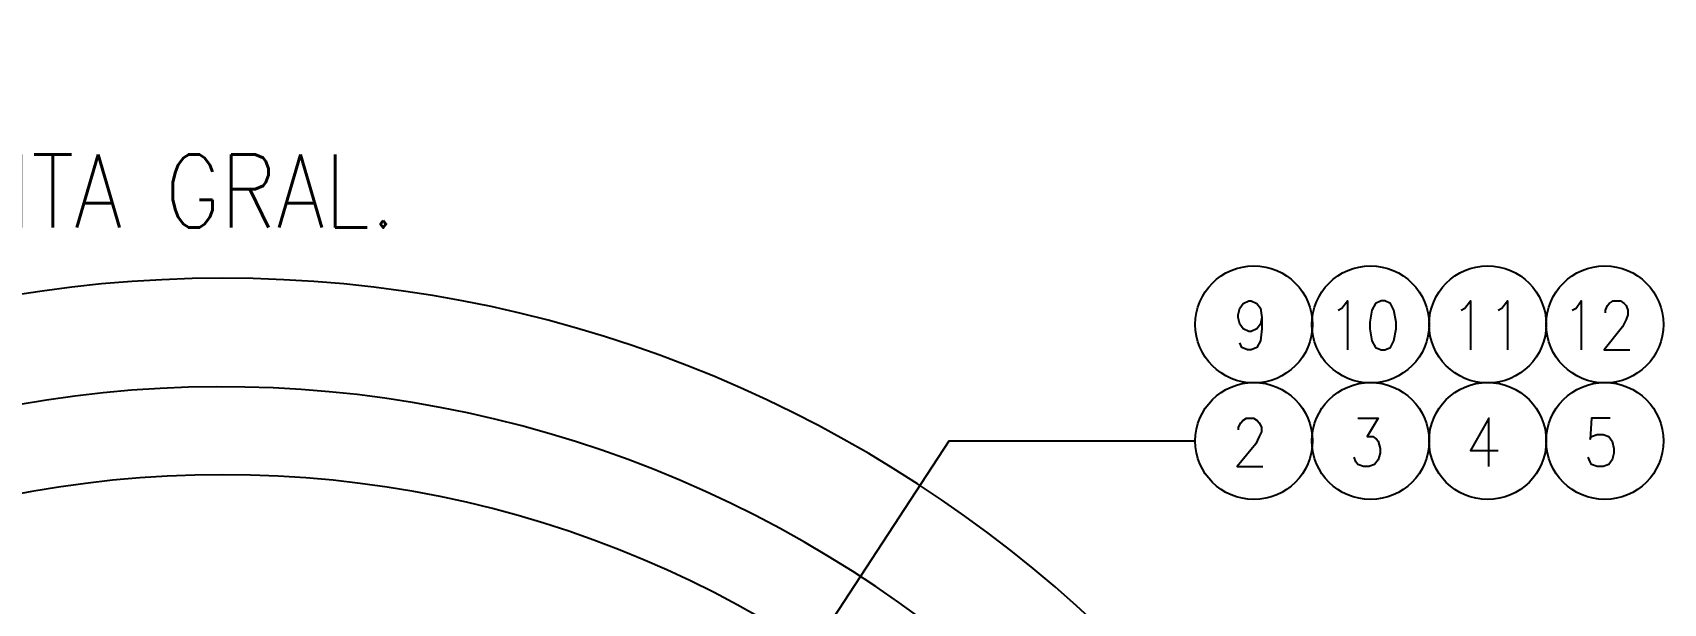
# Model space of a CAD drawing. Extents: x 157 to 1652, y -82 to 500.
# Drawn here: x 476.6 to 576.9, y 235.4 to 270.5 of the extents above; entities that cross this region are included whole.
import ezdxf

# ---------------------------------------------------------------- set-up
doc = ezdxf.new("R2010")
doc.units = 0
doc.header["$MEASUREMENT"] = 0
for name, color, linetype in [('PDF_BARRAS-EN-VISTA-25', 4, 'Continuous'), ('PDF_CONTORNO-ENCOFRADO-25', 2, 'Continuous'), ('PDF_LINEAS-POS-ARMADURA', 4, 'Continuous'), ('Texto', 2, 'Continuous')]:
    doc.layers.add(name, color=color, linetype=linetype)
doc.styles.add('ROMANS', font='ROMANS.SHX', dxfattribs={"width": 0.85})

msp = doc.modelspace()

# ---------------------------------------------------------------- linework, layer by layer
at = {"layer": 'PDF_BARRAS-EN-VISTA-25', "color": 5, "lineweight": 25}
for points in [[(552.204, 252.989), (552.109, 252.576), (551.887, 252.29), (551.537, 252.132), (551.41, 252.132), (551.061, 252.29), (550.839, 252.576), (550.744, 252.989), (550.744, 253.147), (550.839, 253.56), (551.061, 253.846), (551.41, 254.005), (551.537, 254.005), (551.887, 253.846), (552.109, 253.56), (552.204, 252.989), (552.204, 252.29), (552.109, 251.56), (551.887, 251.147), (551.537, 250.989), (551.315, 250.989), (550.966, 251.147), (550.839, 251.433)], [(556.902, 253.433), (557.125, 253.56), (557.474, 254.005), (557.474, 250.989)], [(564.458, 253.433), (564.68, 253.56), (565.029, 254.005), (565.029, 250.989)], [(566.744, 253.433), (566.966, 253.56), (567.315, 254.005), (567.315, 250.989)], [(571.283, 253.433), (571.537, 253.56), (571.855, 254.005), (571.855, 250.989)], [(573.347, 253.274), (573.347, 253.433), (573.474, 253.719), (573.569, 253.846), (573.823, 254.005), (574.268, 254.005), (574.49, 253.846), (574.617, 253.719), (574.712, 253.433), (574.712, 253.147), (574.617, 252.862), (574.395, 252.417), (573.252, 250.989), (574.839, 250.989)], [(550.775, 246.068), (550.775, 246.227), (550.902, 246.512), (551.029, 246.639), (551.252, 246.798), (551.696, 246.798), (551.918, 246.639), (552.045, 246.512), (552.172, 246.227), (552.172, 245.941), (552.045, 245.655), (551.823, 245.211), (550.68, 243.814), (552.268, 243.814)], [(558.109, 246.798), (559.347, 246.798), (558.68, 245.655), (559.029, 245.655), (559.252, 245.497), (559.347, 245.37), (559.474, 244.925), (559.474, 244.639), (559.347, 244.227), (559.125, 243.941), (558.776, 243.814), (558.458, 243.814), (558.109, 243.941), (557.982, 244.1), (557.887, 244.385)], [(566.172, 243.814), (566.172, 246.798), (565.029, 244.798), (566.744, 244.798)], [(573.633, 246.798), (572.49, 246.798), (572.395, 245.497), (572.49, 245.655), (572.839, 245.782), (573.188, 245.782), (573.537, 245.655), (573.76, 245.37), (573.855, 244.925), (573.855, 244.639), (573.76, 244.227), (573.537, 243.941), (573.188, 243.814), (572.839, 243.814), (572.49, 243.941), (572.395, 244.1), (572.268, 244.385)]]:
    msp.add_lwpolyline(points, dxfattribs=at)
msp.add_lwpolyline([(559.537, 254.005), (559.188, 253.846), (558.966, 253.433), (558.839, 252.703), (558.839, 252.29), (558.966, 251.56), (559.188, 251.147), (559.537, 250.989), (559.76, 250.989), (560.109, 251.147), (560.331, 251.56), (560.458, 252.29), (560.458, 252.703), (560.331, 253.433), (560.109, 253.846), (559.76, 254.005)], close=True, dxfattribs=at)
at = {"layer": 'PDF_BARRAS-EN-VISTA-25', "lineweight": 25}
for centre in [(551.712, 252.56), (558.887, 252.56), (566.093, 252.56), (573.299, 252.56), (551.712, 245.385), (558.887, 245.385), (566.093, 245.385), (573.299, 245.385)]:
    msp.add_circle(centre, 3.603, dxfattribs=at)
at = {"layer": 'PDF_CONTORNO-ENCOFRADO-25', "lineweight": 25}
for centre, start, end in [((488.267, 176.925), 89.9863, 179.9863), ((488.299, 176.925), 0.0137, 90.0137)]:
    msp.add_arc(centre, 66.381, start, end, dxfattribs=at)
at = {"layer": 'PDF_LINEAS-POS-ARMADURA', "color": 2, "lineweight": 25}
msp.add_lwpolyline([(495.315, 187.75), (494.902, 187.115), (532.966, 245.401), (548.077, 245.401)], dxfattribs=at)
for centre, radius, start, end in [((488.283, 176.941), 78.461, 281.92566, 258.07434), ((488.283, 176.898), 71.806, 23.55988, 113.07251)]:
    msp.add_arc(centre, radius, start, end, dxfattribs=at)

# ---------------------------------------------------------------- texts
at = {"layer": 'Texto', "insert": (419.302, 270.528), "char_height": 3, "attachment_point": 1, "style": 'ROMANS'}
msp.add_mtext_dynamic_manual_height_columns('{\\H1.5x;\\C6;CORTE A-A^JFUNDACIONES - PLANTA GRAL.^J}ESCALA 1:75', width=101.90642, gutter_width=1, heights=[26.542], dxfattribs=at)

doc.saveas('drawing.dxf')
